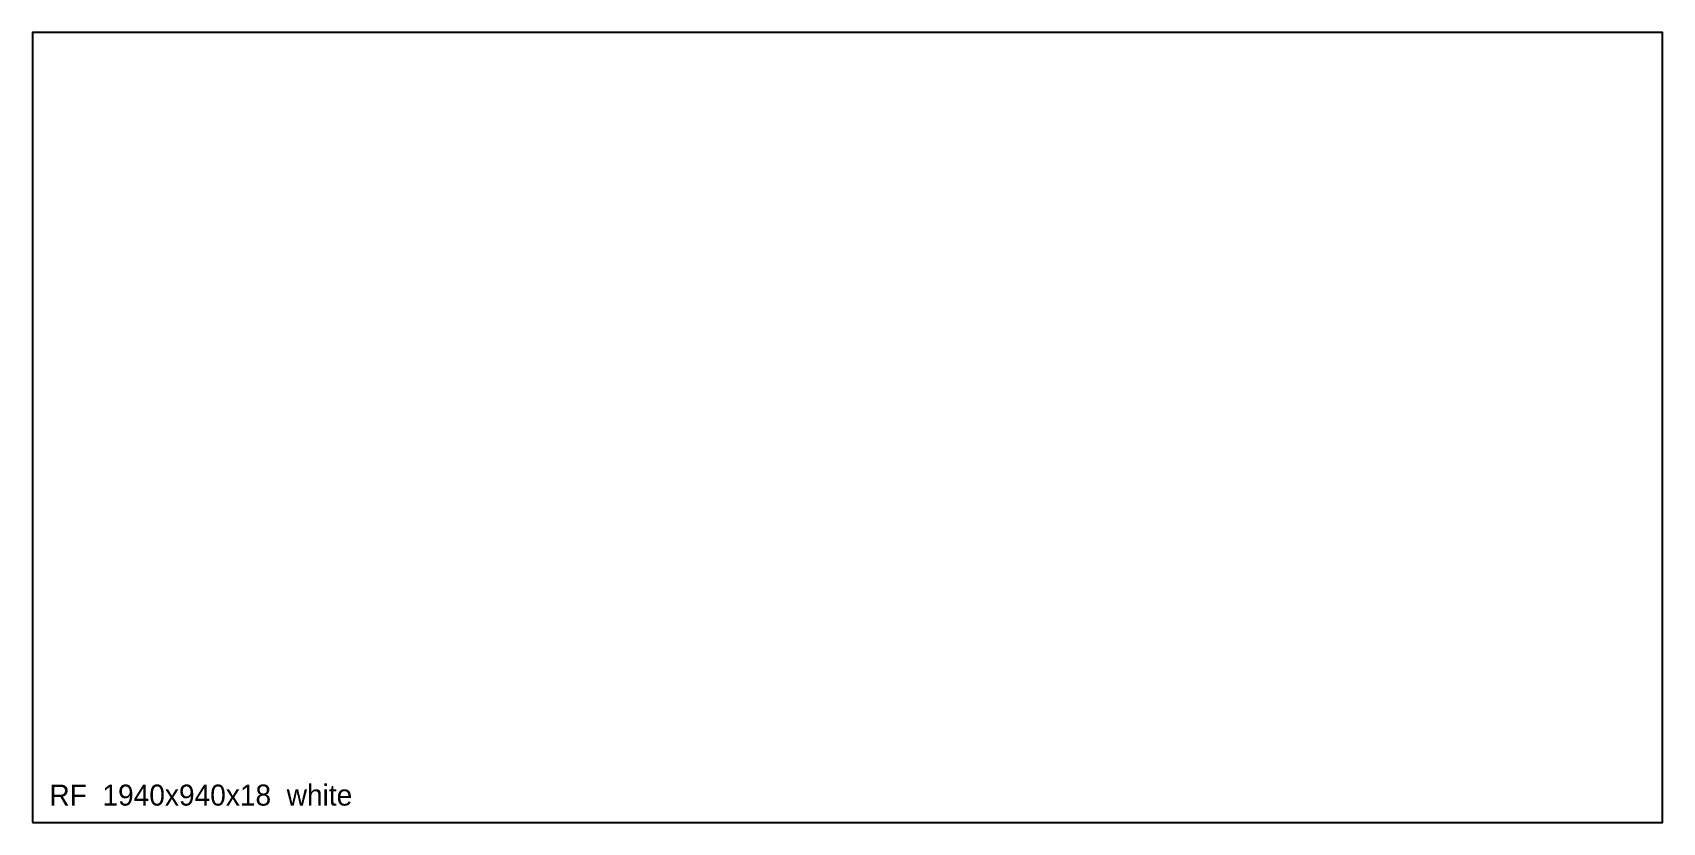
# Model space of a CAD drawing. Header units: millimetres. Extents: x 0 to 1940, y 0 to 940.
import ezdxf

# ---------------------------------------------------------------- set-up
doc = ezdxf.new("R2010")
doc.units = ezdxf.units.MM
doc.layers.add('CUT', color=1, linetype='Continuous')
doc.layers.add('TEXT', color=7, linetype='Continuous')

msp = doc.modelspace()

# ---------------------------------------------------------------- linework, layer by layer
at = {"layer": 'CUT'}
msp.add_lwpolyline([(0, 0), (1940, 0), (1940, 940), (0, 940)], close=True, dxfattribs=at)

# ---------------------------------------------------------------- texts
at = {"layer": 'TEXT'}
msp.add_text('RF  1940x940x18  white', height=25, dxfattribs=at).set_placement((20, 20))

doc.saveas('drawing.dxf')
